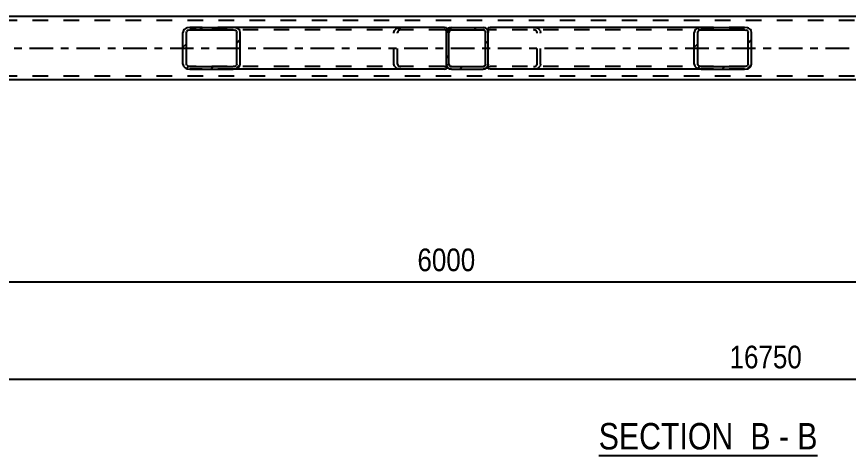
# Model space of a CAD drawing. Header units: millimetres. Extents: x -107 to 1082, y -577 to 264.
# Drawn here: x 208.1 to 313.2, y -348.1 to -292.6 of the extents above; entities that cross this region are included whole.
import ezdxf

# ---------------------------------------------------------------- set-up
doc = ezdxf.new("R2010")
doc.units = ezdxf.units.MM
doc.linetypes.add('DXK_LINE_DOT2', pattern=[3.9198, 1.9599, -1.9599])
doc.linetypes.add('DXK_LINE_DOT3', pattern=[5.9187, 2.979, -0.9799, 0.9799, -0.9799])
doc.styles.add('Arial Narrow', font='ARIALN.TTF', dxfattribs={"height": 0.2})

# ---------------------------------------------------------------- blocks, each defined once
blk = doc.blocks.new('Unknown-389677451-13 - 1405')
at = {"color": 6, "linetype": 'Continuous'}
blk.add_line((281.7, -348.1), (309.35, -348.1), dxfattribs=at)
at = {"color": 0, "linetype": 'Continuous'}
for points in [[(299.81, -347.35), (299.81, -343.85), (281.7, -343.85), (281.7, -347.35)], [(303.42, -347.35), (303.42, -343.85), (300.86, -343.85), (300.86, -347.35)], [(305.74, -347.35), (305.74, -343.85), (304.47, -343.85), (304.47, -347.35)], [(309.35, -347.35), (309.35, -343.85), (306.79, -343.85), (306.79, -347.35)]]:
    blk.add_wipeout(points, dxfattribs=at)
at = {"color": 7, "linetype": 'Continuous', "style": 'Arial Narrow'}
for s, p in [('SECTION ', (281.7, -347.35)), ('B', (300.86, -347.35)), ('B', (306.79, -347.35)), ('-', (304.47, -347.35))]:
    blk.add_text(s, height=3.34, dxfattribs=at).set_placement(p)
blk = doc.blocks.new('Part-389677451-1669 - 1405')
at = {"linetype": 'Continuous'}
h = blk.add_hatch(dxfattribs=at)
h.set_pattern_fill('', scale=0.7, style=0, pattern_type=0)
h.set_pattern_definition([(45, (300.4792, -299.2272), (-1.57154, 1.57154), [])])
h.paths.add_polyline_path([(300.14, -299.28), (300.48, -299.23), (300.76, -299.09), (300.95, -298.88), (301.02, -298.64), (301.02, -294.64), (300.95, -294.39), (300.76, -294.18), (300.48, -294.04), (300.14, -294), (294.65, -294), (294.32, -294.04), (294.03, -294.18), (293.84, -294.39), (293.77, -294.64), (293.77, -298.64), (293.84, -298.88), (294.03, -299.09), (294.32, -299.23), (294.65, -299.28)])
h.paths.add_polyline_path([(294.48, -298.93), (294.34, -298.86), (294.25, -298.76), (294.21, -298.64), (294.21, -294.64), (294.25, -294.51), (294.34, -294.41), (294.48, -294.34), (294.65, -294.32), (300.14, -294.32), (300.31, -294.34), (300.45, -294.41), (300.55, -294.51), (300.58, -294.64), (300.58, -298.64), (300.55, -298.76), (300.45, -298.86), (300.31, -298.93), (300.14, -298.96), (294.65, -298.96)])
at = {"color": 2, "linetype": 'Continuous'}
for p, q in [((267.72, -294.03), (267.98, -294)), ((267.72, -294.03), (267.72, -294.64)), ((294.65, -294), (267.98, -294)), ((294.65, -294), (294.32, -294.04)), ((294.48, -294.34), (294.65, -294.32)), ((294.65, -294), (300.14, -294)), ((294.65, -294.32), (300.14, -294.32)), ((300.48, -294.04), (300.14, -294)), ((300.14, -294.32), (300.31, -294.34)), ((293.84, -294.39), (293.77, -294.64)), ((293.77, -298.64), (293.77, -294.64)), ((294.21, -294.64), (294.25, -294.51)), ((294.21, -298.64), (294.21, -294.64)), ((300.55, -294.51), (300.58, -294.64)), ((300.58, -298.64), (300.58, -294.64)), ((301.02, -294.64), (300.95, -294.39)), ((301.02, -298.64), (301.02, -294.64)), ((267.72, -299.09), (267.72, -298.64)), ((267.72, -299.23), (267.72, -299.09)), ((267.72, -299.24), (267.72, -299.23)), ((267.98, -299.28), (267.72, -299.24)), ((294.65, -299.28), (267.98, -299.28)), ((293.77, -298.64), (293.84, -298.88)), ((294.25, -298.76), (294.21, -298.64)), ((294.32, -299.23), (294.65, -299.28)), ((294.65, -298.96), (294.48, -298.93)), ((294.65, -298.96), (300.14, -298.96)), ((294.65, -299.28), (300.14, -299.28)), ((300.31, -298.93), (300.14, -298.96)), ((300.14, -299.28), (300.48, -299.23)), ((300.58, -298.64), (300.55, -298.76)), ((300.95, -298.88), (301.02, -298.64))]:
    blk.add_line(p, q, dxfattribs=at)
at = {"color": 7, "linetype": 'DXK_LINE_DOT2'}
for p, q in [((267.98, -294.32), (267.81, -294.34)), ((300.14, -294.32), (267.98, -294.32)), ((273.47, -294), (273.81, -294.04)), ((273.64, -294.34), (273.47, -294.32)), ((300.14, -294), (294.65, -294)), ((267.81, -294.34), (267.72, -294.38)), ((267.72, -298.88), (267.72, -294.64)), ((273.91, -294.64), (273.88, -294.51)), ((273.91, -298.64), (273.91, -294.64)), ((274.28, -294.39), (274.35, -294.64)), ((274.35, -298.64), (274.35, -294.64)), ((267.72, -298.89), (267.81, -298.93)), ((267.72, -299.09), (267.72, -298.89)), ((267.81, -298.93), (267.98, -298.96)), ((300.14, -298.96), (267.98, -298.96)), ((273.47, -298.96), (273.64, -298.93)), ((273.81, -299.23), (273.47, -299.28)), ((273.88, -298.76), (273.91, -298.64)), ((274.35, -298.64), (274.28, -298.88)), ((300.14, -299.28), (294.65, -299.28))]:
    blk.add_line(p, q, dxfattribs=at)
for centre, radius, start, end in [((273.61, -294.82), 0.802, 32.4104, 75.4453), ((273.54, -294.73), 0.401, 32.4104, 75.4453), ((273.54, -298.54), 0.401, 284.5547, 327.5896), ((273.61, -298.45), 0.802, 284.5547, 327.5896)]:
    blk.add_arc(centre, radius, start, end, dxfattribs=at)
at = {"color": 2, "linetype": 'Continuous'}
for centre, radius, start, end in [((294.52, -294.82), 0.802, 104.5547, 147.5896), ((300.28, -294.82), 0.802, 32.4104, 75.4453), ((294.58, -294.73), 0.401, 104.5547, 147.5896), ((300.21, -294.73), 0.401, 32.4104, 75.4453), ((294.52, -298.45), 0.802, 212.4104, 255.4453), ((294.58, -298.54), 0.401, 212.4104, 255.4453), ((300.21, -298.54), 0.401, 284.5547, 327.5896), ((300.28, -298.45), 0.802, 284.5547, 327.5896)]:
    blk.add_arc(centre, radius, start, end, dxfattribs=at)
blk = doc.blocks.new('Part-389677451-1542 - 1405')
at = {"color": 7, "linetype": 'DXK_LINE_DOT2'}
for p, q in [((604.08, -293.12), (14.44, -293.12)), ((604.08, -300.16), (14.44, -300.16))]:
    blk.add_line(p, q, dxfattribs=at)
at = {"color": 2, "linetype": 'Continuous'}
for p, q in [((383.08, -292.64), (147.08, -292.64)), ((599.28, -300.64), (14.44, -300.64))]:
    blk.add_line(p, q, dxfattribs=at)
at = {"color": 7, "linetype": 'DXK_LINE_DOT3'}
blk.add_line((14.44, -296.64), (604.08, -296.64), dxfattribs=at)
blk = doc.blocks.new('Part-389677451-1646 - 1405')
at = {"linetype": 'Continuous'}
h = blk.add_hatch(dxfattribs=at)
h.set_pattern_fill('', scale=0.7, style=0, pattern_type=0)
h.set_pattern_definition([(45, (235.8504, -299.2272), (-1.57154, 1.57154), [])])
h.paths.add_polyline_path([(235.51, -299.28), (235.85, -299.23), (236.14, -299.09), (236.33, -298.88), (236.39, -298.64), (236.39, -294.64), (236.33, -294.39), (236.14, -294.18), (235.85, -294.04), (235.51, -294), (230.02, -294), (229.69, -294.04), (229.4, -294.18), (229.21, -294.39), (229.14, -294.64), (229.14, -298.64), (229.21, -298.88), (229.4, -299.09), (229.69, -299.23), (230.02, -299.28)])
h.paths.add_polyline_path([(229.86, -298.93), (229.71, -298.86), (229.62, -298.76), (229.58, -298.64), (229.58, -294.64), (229.62, -294.51), (229.71, -294.41), (229.86, -294.34), (230.02, -294.32), (235.51, -294.32), (235.68, -294.34), (235.82, -294.41), (235.92, -294.51), (235.95, -294.64), (235.95, -298.64), (235.92, -298.76), (235.82, -298.86), (235.68, -298.93), (235.51, -298.96), (230.02, -298.96)])
at = {"color": 2, "linetype": 'Continuous'}
for p, q in [((230.02, -294), (229.69, -294.04)), ((229.86, -294.34), (230.02, -294.32)), ((230.02, -294), (235.51, -294)), ((230.02, -294.32), (235.51, -294.32)), ((262.19, -294), (235.51, -294)), ((235.85, -294.04), (235.51, -294)), ((235.51, -294.32), (235.68, -294.34)), ((262.19, -294), (262.44, -294.03)), ((262.44, -294.03), (262.44, -294.04)), ((262.44, -294.04), (262.44, -294.18)), ((262.44, -294.18), (262.44, -294.64)), ((229.21, -294.39), (229.14, -294.64)), ((229.14, -298.64), (229.14, -294.64)), ((229.58, -294.64), (229.62, -294.51)), ((229.58, -298.64), (229.58, -294.64)), ((235.92, -294.51), (235.95, -294.64)), ((235.95, -298.64), (235.95, -294.64)), ((236.39, -294.64), (236.33, -294.39)), ((236.39, -298.64), (236.39, -294.64)), ((229.14, -298.64), (229.21, -298.88)), ((229.62, -298.76), (229.58, -298.64)), ((229.69, -299.23), (230.02, -299.28)), ((230.02, -298.96), (229.86, -298.93)), ((230.02, -298.96), (235.51, -298.96)), ((230.02, -299.28), (235.51, -299.28)), ((235.68, -298.93), (235.51, -298.96)), ((235.51, -299.28), (235.85, -299.23)), ((262.19, -299.28), (235.51, -299.28)), ((235.95, -298.64), (235.92, -298.76)), ((236.33, -298.88), (236.39, -298.64)), ((262.19, -299.28), (262.44, -299.24)), ((262.44, -299.24), (262.44, -298.64))]:
    blk.add_line(p, q, dxfattribs=at)
at = {"color": 7, "linetype": 'DXK_LINE_DOT2'}
for p, q in [((235.51, -294), (230.02, -294)), ((262.19, -294.32), (230.02, -294.32)), ((256.36, -294.04), (256.69, -294)), ((256.69, -294.32), (256.53, -294.34)), ((262.35, -294.34), (262.19, -294.32)), ((262.44, -294.18), (262.44, -294.38)), ((255.82, -294.64), (255.88, -294.39)), ((255.82, -298.64), (255.82, -294.64)), ((256.29, -294.51), (256.26, -294.64)), ((256.26, -298.64), (256.26, -294.64)), ((262.44, -294.38), (262.35, -294.34)), ((262.44, -298.64), (262.44, -294.39)), ((262.19, -298.96), (230.02, -298.96)), ((235.51, -299.28), (230.02, -299.28)), ((255.88, -298.88), (255.82, -298.64)), ((256.26, -298.64), (256.29, -298.76)), ((256.69, -299.28), (256.36, -299.23)), ((256.53, -298.93), (256.69, -298.96)), ((262.19, -298.96), (262.35, -298.93)), ((262.35, -298.93), (262.44, -298.89))]:
    blk.add_line(p, q, dxfattribs=at)
at = {"color": 2, "linetype": 'Continuous'}
for centre, radius, start, end in [((229.89, -294.82), 0.802, 104.5547, 147.5896), ((235.65, -294.82), 0.802, 32.4104, 75.4453), ((229.96, -294.73), 0.401, 104.5547, 147.5896), ((235.58, -294.73), 0.401, 32.4104, 75.4453), ((229.89, -298.45), 0.802, 212.4104, 255.4453), ((229.96, -298.54), 0.401, 212.4104, 255.4453), ((235.58, -298.54), 0.401, 284.5547, 327.5896), ((235.65, -298.45), 0.802, 284.5547, 327.5896)]:
    blk.add_arc(centre, radius, start, end, dxfattribs=at)
at = {"color": 7, "linetype": 'DXK_LINE_DOT2'}
for centre, radius, start, end in [((256.56, -294.82), 0.802, 104.5547, 147.5896), ((256.63, -294.73), 0.401, 104.5547, 147.5896), ((256.56, -298.45), 0.802, 212.4104, 255.4453), ((256.63, -298.54), 0.401, 212.4104, 255.4453)]:
    blk.add_arc(centre, radius, start, end, dxfattribs=at)
blk = doc.blocks.new('Part-389677451-1664 - 1405')
at = {"linetype": 'Continuous'}
h = blk.add_hatch(dxfattribs=at)
h.set_pattern_fill('', scale=0.7, style=0, pattern_type=0)
h.set_pattern_definition([(45, (267.328, -299.2272), (-1.57154, 1.57154), [])])
h.paths.add_polyline_path([(267.08, -299.28), (267.33, -299.23), (267.54, -299.09), (267.67, -298.88), (267.72, -298.64), (267.72, -294.64), (267.67, -294.39), (267.54, -294.18), (267.33, -294.04), (267.08, -294), (263.08, -294), (262.84, -294.04), (262.63, -294.18), (262.49, -294.39), (262.44, -294.64), (262.44, -298.64), (262.49, -298.88), (262.63, -299.09), (262.84, -299.23), (263.08, -299.28)])
h.paths.add_polyline_path([(262.96, -298.93), (262.86, -298.86), (262.79, -298.76), (262.76, -298.64), (262.76, -294.64), (262.79, -294.51), (262.86, -294.41), (262.96, -294.34), (263.08, -294.32), (267.08, -294.32), (267.21, -294.34), (267.31, -294.41), (267.38, -294.51), (267.4, -294.64), (267.4, -298.64), (267.38, -298.76), (267.31, -298.86), (267.21, -298.93), (267.08, -298.96), (263.08, -298.96)])
at = {"color": 7, "linetype": 'DXK_LINE_DOT2'}
for p, q in [((262.84, -294.04), (263.08, -294)), ((263.08, -294.32), (262.96, -294.34)), ((263.08, -294), (267.08, -294)), ((263.08, -294.32), (267.08, -294.32)), ((267.08, -294), (267.33, -294.04)), ((267.21, -294.34), (267.08, -294.32)), ((262.44, -294.64), (262.49, -294.39)), ((262.44, -298.64), (262.44, -294.64)), ((262.79, -294.51), (262.76, -294.64)), ((262.76, -298.64), (262.76, -294.64)), ((267.4, -294.64), (267.38, -294.51)), ((267.4, -298.64), (267.4, -294.64)), ((267.67, -294.39), (267.72, -294.64)), ((267.72, -298.64), (267.72, -294.64)), ((262.49, -298.88), (262.44, -298.64)), ((262.76, -298.64), (262.79, -298.76)), ((263.08, -299.28), (262.84, -299.23)), ((262.96, -298.93), (263.08, -298.96)), ((263.08, -298.96), (267.08, -298.96)), ((263.08, -299.28), (267.08, -299.28)), ((267.08, -298.96), (267.21, -298.93)), ((267.33, -299.23), (267.08, -299.28)), ((267.38, -298.76), (267.4, -298.64)), ((267.72, -298.64), (267.67, -298.88))]:
    blk.add_line(p, q, dxfattribs=at)
at = {"color": 2, "linetype": 'Continuous'}
for p, q in [((263.08, -294), (262.84, -294.04)), ((262.96, -294.34), (263.08, -294.32)), ((263.08, -294), (267.08, -294)), ((263.08, -294.32), (267.08, -294.32)), ((267.33, -294.04), (267.08, -294)), ((267.08, -294.32), (267.21, -294.34)), ((262.49, -294.39), (262.44, -294.64)), ((262.44, -298.64), (262.44, -294.64)), ((262.76, -294.64), (262.79, -294.51)), ((262.76, -298.64), (262.76, -294.64)), ((267.38, -294.51), (267.4, -294.64)), ((267.4, -298.64), (267.4, -294.64)), ((267.72, -294.64), (267.67, -294.39)), ((267.72, -298.64), (267.72, -294.64)), ((262.44, -298.64), (262.49, -298.88)), ((262.79, -298.76), (262.76, -298.64)), ((262.84, -299.23), (263.08, -299.28)), ((263.08, -298.96), (262.96, -298.93)), ((263.08, -298.96), (267.08, -298.96)), ((263.08, -299.28), (267.08, -299.28)), ((267.21, -298.93), (267.08, -298.96)), ((267.08, -299.28), (267.33, -299.23)), ((267.4, -298.64), (267.38, -298.76)), ((267.67, -298.88), (267.72, -298.64))]:
    blk.add_line(p, q, dxfattribs=at)
at = {"color": 7, "linetype": 'DXK_LINE_DOT2'}
for centre, radius, start, end in [((263.08, -294.64), 0.64, 112.5, 157.5), ((267.08, -294.64), 0.64, 22.5, 67.5), ((263.08, -294.64), 0.32, 112.5, 157.5), ((267.08, -294.64), 0.32, 22.5, 67.5), ((263.08, -298.64), 0.64, 202.5, 247.5), ((263.08, -298.64), 0.32, 202.5, 247.5), ((267.08, -298.64), 0.32, 292.5, 337.5), ((267.08, -298.64), 0.64, 292.5, 337.5)]:
    blk.add_arc(centre, radius, start, end, dxfattribs=at)
at = {"color": 2, "linetype": 'Continuous'}
for centre, radius, start, end in [((263.08, -294.64), 0.64, 112.5, 157.5), ((267.08, -294.64), 0.64, 22.5, 67.5), ((263.08, -294.64), 0.32, 112.5, 157.5), ((267.08, -294.64), 0.32, 22.5, 67.5), ((263.08, -298.64), 0.64, 202.5, 247.5), ((263.08, -298.64), 0.32, 202.5, 247.5), ((267.08, -298.64), 0.32, 292.5, 337.5), ((267.08, -298.64), 0.64, 292.5, 337.5)]:
    blk.add_arc(centre, radius, start, end, dxfattribs=at)
blk = doc.blocks.new('StraightDimension-389677451-1872 - 1405')
at = {"color": 7, "linetype": 'Continuous'}
blk.add_line((142.44, -326.17), (382.44, -326.17), dxfattribs=at)
at = {"color": 0}
blk.add_wipeout([(266.7, -325.42), (266.7, -321.22), (258.19, -321.22), (258.19, -325.42)], dxfattribs=at)
at = {"color": 3, "style": 'Arial Narrow'}
blk.add_text('6000', height=2.863, dxfattribs=at).set_placement((258.79, -324.82))
blk = doc.blocks.new('StraightDimension-389677451-36803 - 1405')
at = {"color": 7, "linetype": 'Continuous'}
blk.add_line((0.54, -338.45), (605.08, -338.45), dxfattribs=at)
at = {"color": 0}
blk.add_wipeout([(307.98, -337.7), (307.98, -333.5), (297.64, -333.5), (297.64, -337.7)], dxfattribs=at)
at = {"color": 3, "style": 'Arial Narrow'}
blk.add_text('16750', height=2.863, dxfattribs=at).set_placement((298.24, -337.1))

msp = doc.modelspace()

# ---------------------------------------------------------------- block references
for name in ['Part-389677451-1542 - 1405', 'Part-389677451-1646 - 1405', 'Part-389677451-1664 - 1405', 'Part-389677451-1669 - 1405', 'StraightDimension-389677451-1872 - 1405', 'Unknown-389677451-13 - 1405']:
    msp.add_blockref(name, (0, 0))

# ---------------------------------------------------------------- next in the draw order: block references
msp.add_blockref('StraightDimension-389677451-36803 - 1405', (0, 0))

doc.saveas('drawing.dxf')
